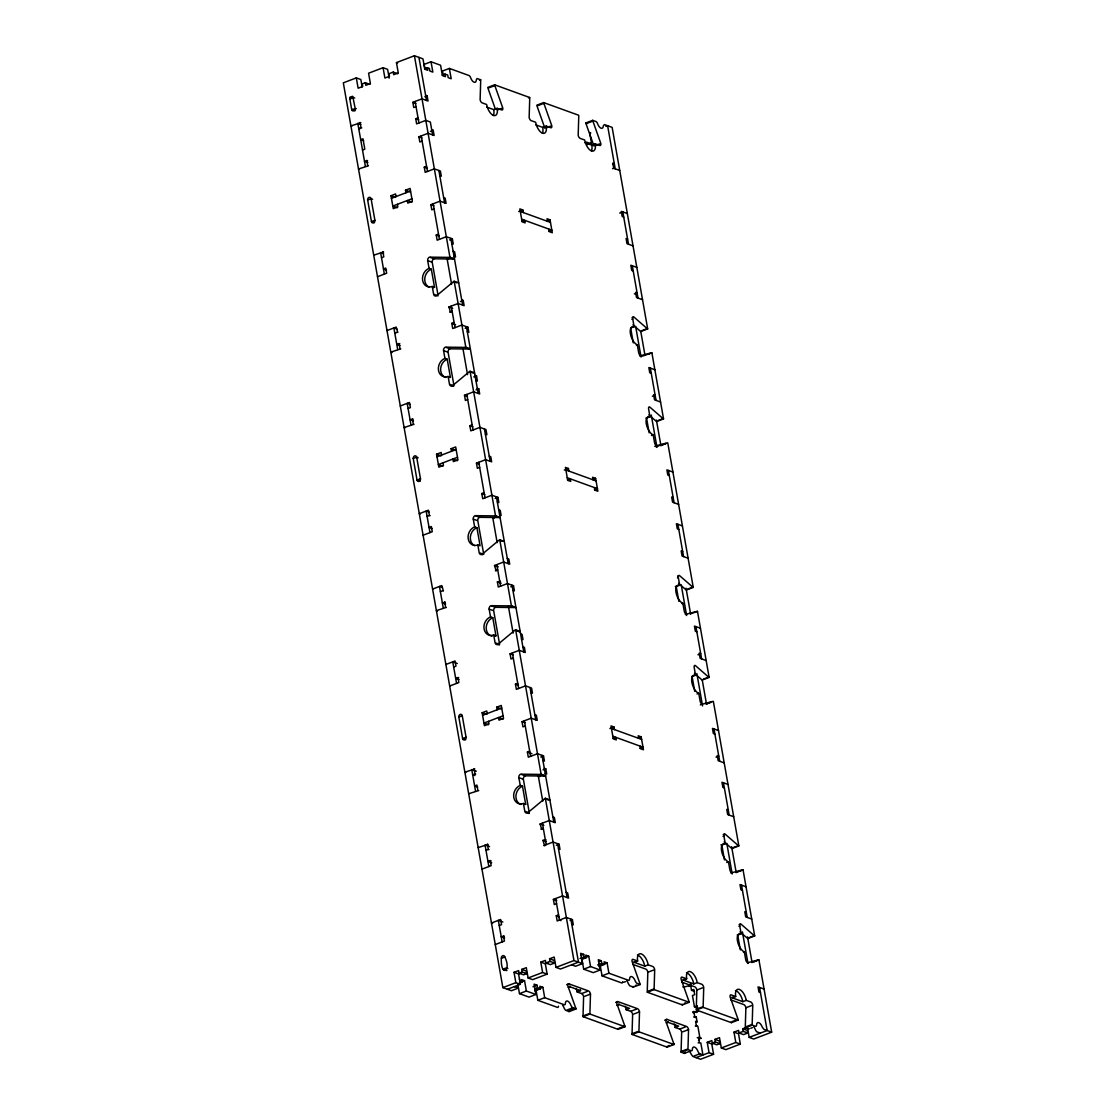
<?xml version="1.0" encoding="UTF-8"?>
<svg xmlns="http://www.w3.org/2000/svg" width="1115" height="1115" viewBox="0 0 1115 1115"><rect width="100%" height="100%" fill="white"/><g stroke="black" fill="none" stroke-linecap="round" stroke-linejoin="round"><path stroke-width="1.5" d="M698.157 1042.818L700.805 1042.929L702.938 1054.985L699.3 1053.563L698.032 1051.598A5.561 2.62 69.1 0 0 694.575 1047.124A5.561 2.62 69.1 0 0 692.331 1049.536A2.788 1.31 69.1 0 1 691.216 1050.748L688.039 1049.591A2.801 1.324 69.1 0 1 687.969 1048.867L688.554 1029.605A2.788 1.31 69.1 0 0 686.589 1026.483L666.965 1019.375A2.788 1.31 69.1 0 0 665.906 1021.41L673.822 1043.752A2.788 1.31 69.1 0 1 674.018 1044.518L639.007 1031.835A2.788 1.324 69.1 0 1 638.937 1031.11L639.522 1011.849A2.788 1.31 69.1 0 0 637.557 1008.713L617.933 1001.605A2.788 1.31 69.1 0 0 616.874 1003.653L624.804 1025.995A2.788 1.31 69.1 0 1 624.999 1026.748L618.114 1029.368L583.089 1016.685A2.788 1.324 69.1 0 1 583.034 1015.974L583.605 996.712A2.788 1.31 69.1 0 0 581.64 993.577L577.124 991.932A9.742 4.599 69.1 0 0 576.162 988.475M566.615 984.726L568.901 983.848L588.525 990.956A2.788 1.31 69.1 0 1 590.49 994.092L589.905 1013.354A2.788 1.324 69.1 0 0 589.974 1014.065L624.999 1026.748M674.018 1044.518L667.146 1047.138L632.121 1034.455A2.788 1.324 69.1 0 1 632.052 1033.73L632.637 1014.469A2.788 1.31 69.1 0 0 630.672 1011.333L626.142 1009.702A9.742 4.599 69.1 0 0 625.194 1006.232M632.776 964.377L645.864 969.116A2.788 1.31 69.1 0 1 647.829 972.252L647.244 991.514A2.788 1.324 69.1 0 0 647.313 992.225L682.324 1004.908L689.209 1002.287A2.788 1.31 69.1 0 0 689.014 1001.521L681.098 979.179A2.788 1.31 69.1 0 1 682.143 977.144L686.673 978.789A9.742 4.599 69.1 0 1 690.366 971.653A9.742 4.599 69.1 0 1 697.237 982.608L701.767 984.252A2.788 1.31 69.1 0 1 703.732 987.388L703.147 1006.65A2.788 1.324 69.1 0 0 703.217 1007.361L738.228 1020.044A2.788 1.31 69.1 0 0 738.046 1019.291L730.116 996.949A2.788 1.31 69.1 0 1 731.175 994.901L735.705 996.545A9.742 4.599 69.1 0 1 739.384 989.409A9.742 4.599 69.1 0 1 746.27 1000.378L750.799 1002.009A2.788 1.31 69.1 0 1 752.764 1005.145L752.179 1024.406A2.801 1.324 69.1 0 0 752.249 1025.131L755.426 1026.274A2.788 1.31 69.1 0 0 756.555 1025.075A5.561 2.62 69.1 0 1 758.785 1022.65A5.561 2.62 69.1 0 1 762.242 1027.138L763.97 1029.368L771.678 1032.169L758.939 959.917A2.788 1.31 69.1 0 0 758.521 959.862L747.663 962.747A2.788 1.31 69.1 0 1 745.698 959.611L744.332 951.862A9.742 4.599 69.1 0 1 737.447 940.893A9.742 4.599 69.1 0 1 741.14 933.757L739.775 926.008A2.788 1.31 69.1 0 1 740.82 923.973L754.256 935.652A2.788 1.324 69.1 0 0 754.702 935.917L747.83 938.537A2.788 1.324 69.1 0 1 747.371 938.273L740.053 931.903M689.209 1002.287L654.184 989.604A2.788 1.324 69.1 0 1 654.115 988.894L654.7 969.618A2.788 1.31 69.1 0 0 652.735 966.496L648.205 964.851A9.742 4.599 69.1 0 0 641.334 953.896A9.742 4.599 69.1 0 0 637.641 961.019L634.198 962.329A9.742 4.599 69.1 0 1 634.087 961.534M690.074 1051.18L684.331 1053.368L681.154 1052.212A2.801 1.324 69.1 0 1 681.084 1051.487L681.669 1032.225A2.788 1.31 69.1 0 0 679.704 1029.103L675.174 1027.459A9.742 4.599 69.1 0 0 674.213 1023.988M681.809 982.134L694.882 986.873A2.788 1.31 69.1 0 1 696.847 990.009L696.276 1009.27A2.788 1.324 69.1 0 0 696.331 1009.981L731.356 1022.664L738.228 1020.044M730.841 999.89L743.914 1004.629A2.788 1.31 69.1 0 1 745.879 1007.765L745.294 1027.026A2.801 1.324 69.1 0 0 745.364 1027.751L748.555 1028.894A2.788 1.31 69.1 0 0 749.336 1028.741M558.476 1006.162L558.392 1006.761A2.788 1.31 69.1 0 1 557.361 1007.361L537.82 1000.294L536.008 989.953L542.88 987.332L544.705 997.674L564.246 1004.74A2.788 1.31 69.1 0 0 565.263 1004.141L565.542 1002.329A5.561 2.62 69.1 0 1 568.065 1001.34A5.561 2.62 69.1 0 1 571.047 1005.605L572.316 1007.57L575.967 1008.991A2.788 1.31 69.1 0 0 575.772 1008.225L567.856 985.883A2.788 1.31 69.1 0 1 568.901 983.848M622.686 981.702L622.602 982.301A2.788 1.31 69.1 0 1 621.571 982.9L602.044 975.82L600.218 965.492L607.09 962.872L608.915 973.2L628.456 980.28A2.788 1.31 69.1 0 0 629.473 979.681L629.752 977.869A5.561 2.62 69.1 0 1 632.275 976.879A5.561 2.62 69.1 0 1 635.271 981.13L636.526 983.096L640.177 984.531A2.788 1.31 69.1 0 0 639.982 983.765L632.066 961.423A2.788 1.31 69.1 0 1 633.111 959.388L637.641 961.019M446.153 347.434L449.93 348.8L469.666 349.051A2.788 2.272 -70.1 0 0 470.349 348.911L465.819 347.267A2.788 2.272 -70.1 0 1 465.136 347.406L445.401 347.155A2.788 2.272 -70.1 0 0 443.561 350.612L444.927 358.375A9.742 7.958 -70.1 0 0 438.502 370.473A9.742 7.958 -70.1 0 0 448.118 376.466L449.484 384.229A2.788 2.272 -70.1 0 0 452.244 385.929L469.415 371.616A2.801 2.286 -70.1 0 1 470.042 371.267L474.572 372.898M475.868 515.938L479.645 517.304L499.381 517.555A2.788 2.272 -70.1 0 0 500.05 517.416L495.52 515.771A2.788 2.272 -70.1 0 1 494.851 515.911L475.115 515.66A2.788 2.272 -70.1 0 0 473.276 519.116L474.642 526.879A9.742 7.958 -70.1 0 0 468.216 538.977A9.742 7.958 -70.1 0 0 477.833 544.97L479.199 552.719A2.788 2.272 -70.1 0 0 481.945 554.434L499.116 540.12A2.788 2.286 -70.1 0 1 499.757 539.771L504.287 541.402M491.743 605.947L495.506 607.313L515.255 607.564A2.788 2.272 -70.1 0 0 515.924 607.424L511.395 605.779A2.788 2.272 -70.1 0 1 510.726 605.919L490.976 605.668A2.788 2.272 -70.1 0 0 489.15 609.125L490.516 616.888A9.742 7.958 -70.1 0 0 484.077 628.985A9.742 7.958 -70.1 0 0 493.708 634.979L495.074 642.728A2.788 2.272 -70.1 0 0 497.82 644.442L514.991 630.128A2.788 2.286 -70.1 0 1 515.632 629.78L520.161 631.411A2.788 2.286 -70.1 0 0 519.674 631.661M521.444 774.451L525.221 775.817L544.956 776.068A2.788 2.286 -70.1 0 0 545.639 775.915L541.11 774.284A2.788 2.286 -70.1 0 1 540.427 774.423L520.691 774.172A2.788 2.272 -70.1 0 0 518.851 777.629L520.231 785.392A9.742 7.958 -70.1 0 0 513.792 797.49A9.742 7.958 -70.1 0 0 523.409 803.483L524.789 811.232A2.788 2.272 -70.1 0 0 527.534 812.947L544.705 798.633A2.788 2.272 -70.1 0 1 545.346 798.284L549.862 799.915M698.52 1040.351L699.983 1038.399L698.004 1026.985A2.091 1.7 -70.1 0 0 695.328 1026.079M362.152 86.914L360.842 79.527L356.312 77.883L343.322 82.831L502.865 987.625L511.409 990.719L518.294 988.099L517.778 985.144M389.163 78.189L387.602 69.325L383.072 67.694L368.577 73.214L370.403 83.555L365.818 85.298L365.358 82.719L362.264 83.89L362.723 86.482L358.138 88.224L356.312 77.883M383.072 67.694L384.898 78.036L389.483 76.28L389.024 73.702L393.233 72.099L393.679 74.677L398.278 72.935L396.452 62.593L414.418 55.75L422.961 58.844L424.787 69.186L427.812 70.287L427.352 67.694L424.606 68.74M442.209 75.123L444.955 74.078L445.415 76.656L442.404 75.569L440.578 65.227L431.031 61.771L424.16 64.391L424.94 68.823M349.803 98.761L353.246 97.451L354.751 97.995M495.381 109.145L487.966 88.197A2.801 1.324 69.1 0 1 487.771 87.43L494.642 84.81A2.801 1.324 69.1 0 0 494.837 85.576L502.767 107.918A2.788 1.31 69.1 0 1 501.708 109.953L497.179 108.322A9.742 4.599 69.1 0 1 493.485 115.458A9.742 4.599 69.1 0 1 486.614 104.489L482.084 102.845A2.788 1.31 69.1 0 1 480.119 99.723L480.704 80.461A2.788 1.31 69.1 0 0 480.635 79.736L477.039 78.538L476.328 79.792A5.561 2.62 69.1 0 1 474.53 82.315A5.561 2.62 69.1 0 1 471.311 79.249L470.307 76.977A2.788 1.31 69.1 0 0 468.913 75.499L449.373 68.419L442.502 71.039L443.282 75.472M424.843 96.726L427.129 95.848L428.049 101.019L422.014 98.831L412.843 102.329L413.749 107.5L416.034 106.622M360.842 122.692L350.918 125.925L351.824 126.246M479.492 80.182L480.635 79.736M361.762 127.863L358.709 128.476L359.838 128.88M489.109 87.764L494.837 85.576M432.62 134.943L430.334 122.023L425.805 120.378L416.634 123.876L415.728 118.706L418.014 117.828M362.514 150.009L364.8 149.131L362.974 138.804L360.689 139.668L363.699 140.769M430.46 131.375L433.219 130.316L434.125 135.486L428.09 133.298L418.919 136.797L419.825 141.967L422.125 141.089M486.697 107.082L493.736 109.632L497.179 108.322M528.524 97.939L529.667 97.507A2.788 1.31 69.1 0 1 529.736 98.218L529.151 117.479A2.788 1.31 69.1 0 0 531.116 120.615L535.646 122.246A9.742 4.599 69.1 0 0 542.517 133.215A9.742 4.599 69.1 0 0 546.211 126.079L550.74 127.723A2.788 1.31 69.1 0 0 551.786 125.674L543.869 103.333A2.801 1.324 69.1 0 1 543.674 102.58L536.803 105.2A2.801 1.324 69.1 0 0 536.998 105.953L544.914 128.309M497.318 109.995L501.611 108.364M367.532 160.616L364.48 161.215L367.88 162.442M368.438 165.787L358.514 169.006L359.42 169.327M538.141 105.521L543.869 103.333M439.798 175.654L441.303 176.212L440.397 171.041L434.348 168.853L425.177 172.337L424.271 167.166L426.557 166.302M535.73 124.838L542.768 127.389L546.211 126.079M546.35 127.751L550.643 126.12M367.657 200.003A2.091 1.7 -70.1 0 1 369.037 197.411A2.091 1.7 -70.1 0 1 371.086 198.693L374.891 220.24A2.091 1.7 -70.1 0 1 373.511 222.833A2.091 1.7 -70.1 0 1 371.448 221.551L367.657 200.003L371.086 198.693L372.605 199.251M397.386 204.31L397.846 206.902L393.261 208.644L390.975 195.724L395.56 193.968L396.02 196.561M405.958 192.77L405.498 190.191L410.097 188.435L412.369 201.369L407.783 203.111L407.323 200.533L411.853 202.163M593.947 146.065L586.016 123.723A2.801 1.324 69.1 0 1 585.821 122.957L592.706 120.336L595.884 121.493A2.788 1.31 69.1 0 1 597.612 123.723A5.561 2.62 69.1 0 0 601.069 128.211A5.561 2.62 69.1 0 0 603.313 125.786L604.428 124.587L612.135 127.375L647.676 328.883L640.79 331.503A2.801 1.324 69.1 0 1 640.345 331.239L633.013 324.869M587.173 123.277L592.901 121.103A2.801 1.324 69.1 0 1 592.706 120.336M391.421 198.317L410.529 191.027M411.895 198.791L392.787 206.066L397.316 207.711M605.891 126.385L607.619 125.73L615.215 168.825M374.891 220.24L371.448 221.551L374.473 222.638M434.083 208.951L431.798 209.829L430.878 204.658L440.049 201.16L446.084 203.348L445.178 198.177L443.672 197.634M584.762 142.595L591.8 145.145L595.243 143.835L599.772 145.48A2.788 1.31 69.1 0 0 600.818 143.445L592.901 121.103M595.368 145.521L599.675 143.877M373.706 255.182L383.644 251.948M612.581 164.309L614.295 163.654L612.79 163.111L613.696 168.267L619.731 170.456M451.756 243.516L453.275 244.06L452.356 238.889L446.321 236.715L437.15 240.199L436.23 235.028L438.529 234.164M612.553 168.713L613.696 168.267M381.497 257.718L383.797 256.854L382.877 251.683M518.726 211.557L522.851 209.982L523.311 212.561M449.61 239.948L452.356 238.889M521.918 221.369L524.677 220.324L525.137 222.902L522.113 221.815L519.841 208.881L522.851 209.982M377.511 276.715L386.682 273.217L385.762 268.06L383.476 268.924L386.501 270.025M449.916 258.011L447.157 259.07L451.589 284.172M547.27 220.868L550.016 219.822L552.301 232.742L549.277 231.655L548.831 229.077M548.789 231.335L551.841 230.164L521.653 219.223M619.745 213.077L622.811 211.906L628.498 244.227M460.467 301.552L463.227 300.506L464.133 305.677L458.098 303.489L448.927 306.987L450.585 312.423M387.003 330.57L396.173 327.085L397.846 332.521M397.093 332.256L394.794 333.12L395.546 333.399M449.833 312.158L452.132 311.28M399.825 343.727L396.773 344.326L400.034 345.511M467.338 331.838L468.844 332.395L467.938 327.225L461.889 325.036L452.718 328.521L451.812 323.364L454.098 322.486M400.731 348.897L390.808 352.117L391.936 352.521M465.178 328.27L467.938 327.225M634.337 293.956L637.083 292.911L635.578 292.353L636.498 297.524L642.533 299.712M473.764 376.954L476.523 375.908L477.429 381.079L475.924 380.536M632.066 317.594L632.93 317.273M400.299 405.971L409.47 402.473L410.39 407.644L408.09 408.522M631.87 319.308L632.735 318.974A2.788 1.31 69.1 0 1 633.794 316.939L647.216 328.618A2.801 1.324 69.1 0 0 647.676 328.883M632.735 318.974L634.101 326.737L630.658 328.047L633.278 342.849M476.049 389.874L478.795 388.828L479.701 393.999L473.666 391.811L464.495 395.309L465.415 400.48L467.701 399.602M642.059 330.584L647.216 328.618M413.107 419.129L410.069 419.728L413.456 420.954M414.027 424.299L404.104 427.519L405.01 427.839M636.442 345.162L637.292 344.828L638.658 352.577A2.788 1.31 69.1 0 0 640.623 355.713L651.495 352.828A2.788 1.31 69.1 0 1 651.899 352.884L663.537 418.892L656.665 421.512A2.801 1.324 69.1 0 1 656.205 421.247L648.888 414.878M639.773 356.047L640.623 355.713M645.906 354.96L649.766 353.483M649.32 353.859L651.899 352.884M485.373 434.167L486.893 434.711L485.973 429.554L479.938 427.366L470.767 430.85L469.847 425.679L472.147 424.815M413.233 458.516A2.091 1.7 -70.1 0 1 414.613 455.924A2.091 1.7 -70.1 0 1 416.675 457.206L420.48 478.753A2.091 1.7 -70.1 0 1 419.101 481.346A2.091 1.7 -70.1 0 1 417.038 480.063L413.233 458.516L416.675 457.206L418.181 457.749M442.976 462.823L443.422 465.415L438.836 467.157L436.564 454.237L441.15 452.481L441.61 455.073M451.547 451.282L451.087 448.69L455.673 446.948L457.958 459.882L453.359 461.624L452.913 459.032L457.443 460.676M436.996 456.815L456.119 449.54M457.485 457.289L438.362 464.579L442.892 466.223M420.48 478.753L417.038 480.063L420.048 481.15M479.673 467.464L477.373 468.342L476.467 463.171L485.638 459.673L491.673 461.861L490.767 456.69L489.248 456.147M652.386 396.285L655.132 395.24L653.627 394.682L654.533 399.853L660.568 402.041M646.073 417.916A9.742 4.599 69.1 0 1 646.533 418.055L649.975 416.745L648.609 408.982A2.788 1.31 69.1 0 1 649.655 406.947L663.091 418.627A2.801 1.324 69.1 0 0 663.537 418.892M657.934 420.592L663.091 418.627M497.346 502.029L498.851 502.572L497.945 497.401L491.896 495.213L482.725 498.712L481.819 493.541L484.105 492.677M427.087 516.231L430.125 515.632M651.453 435.491L653.167 434.836L654.533 442.585A2.788 1.31 69.1 0 0 656.498 445.721L667.355 442.836A2.788 1.31 69.1 0 1 667.774 442.892L693.251 587.396L686.38 590.016A2.801 1.324 69.1 0 1 685.92 589.751L678.603 583.382M564.302 470.07L568.441 468.495L568.887 471.074M495.185 498.461L497.945 497.401M654.784 446.376L656.498 445.721M567.507 479.882L570.253 478.837L570.713 481.415L567.702 480.328L565.417 467.394L568.441 468.495M423.087 535.228L432.258 531.73L431.352 526.559L429.052 527.437L432.076 528.538M660.484 445.456L665.641 443.491M660.888 445.512L666.059 443.547M592.846 479.38L595.605 478.335L597.877 491.255L594.866 490.168L594.407 487.576M594.365 489.833L597.431 488.677L567.242 477.736M432.592 589.082L441.763 585.584L443.422 591.034M496.175 570.936L494.503 565.5L503.673 562.002L509.722 564.19L508.802 559.019L507.297 558.476M440.383 591.633L442.669 590.755M495.422 570.671L497.708 569.793M445.401 602.239L442.348 602.839L445.624 604.023M512.914 590.351L514.419 590.894L513.513 585.737L507.478 583.549L498.307 587.034L497.388 581.863L500.44 581.263M446.307 607.41L436.383 610.63L437.512 611.034M510.768 586.783L513.513 585.737M445.875 664.484L455.059 660.986L455.965 666.157L453.68 667.035M677.655 576.107L678.519 575.772M677.46 577.821L678.324 577.486A2.788 1.31 69.1 0 1 679.37 575.452L692.805 587.131A2.801 1.324 69.1 0 0 693.251 587.396M675.314 586.351A9.742 4.599 69.1 0 1 676.248 586.56L679.69 585.25L678.324 577.486M513.29 658.115L510.991 658.993L510.085 653.822L519.255 650.324L525.29 652.512L524.385 647.341L522.865 646.798M687.648 589.096L692.805 587.131M458.697 677.641L455.645 678.241L459.046 679.467M449.68 686.032L458.85 682.533L457.944 677.363M682.018 603.661L682.882 603.34L684.248 611.09A2.788 1.31 69.1 0 0 686.213 614.226L697.07 611.341A2.788 1.31 69.1 0 1 697.488 611.396L709.126 677.404L702.241 680.025A2.788 1.324 69.1 0 1 701.795 679.76L694.464 673.39M685.349 614.56L686.213 614.226M690.199 613.961L697.488 611.396M530.963 692.68L532.468 693.223L531.562 688.053L525.513 685.864L516.343 689.363L515.437 684.192L517.722 683.328M458.822 717.029L462.251 715.718L466.056 737.266A2.091 1.7 -70.1 0 1 464.676 739.858A2.091 1.7 -70.1 0 1 462.614 738.576L458.822 717.029A2.091 1.7 -70.1 0 1 460.202 714.436A2.091 1.7 -70.1 0 1 462.251 715.718M488.551 721.335L489.011 723.914L484.426 725.67L482.14 712.736L486.725 710.994L487.185 713.586M497.123 709.795L496.663 707.203L501.262 705.461L503.534 718.381L498.949 720.137L498.489 717.544L503.018 719.189M482.586 715.328L501.694 708.053M503.06 715.802L483.952 723.091L488.482 724.722M466.056 737.266L462.614 738.576L465.638 739.663M525.249 725.976L522.949 726.855L522.043 721.684L531.214 718.185L537.249 720.374L536.343 715.203L534.838 714.659M697.962 654.798L700.708 653.738L699.203 653.195L700.122 658.366L706.157 660.554M691.648 676.429A9.742 4.599 69.1 0 1 692.122 676.568L695.565 675.258L694.185 667.495A2.788 1.31 69.1 0 1 695.244 665.46L708.68 677.139A2.788 1.324 69.1 0 0 709.126 677.404M703.509 679.105L708.68 677.139M474.795 768.974L464.871 772.193L465.777 772.528M542.921 760.541L544.441 761.085L543.521 755.914L537.486 753.726L528.315 757.224L527.395 752.054L529.695 751.176M475.715 774.145L472.662 774.744L474.934 775.566M697.028 694.004L698.743 693.349L700.122 701.098A2.788 1.31 69.1 0 0 702.088 704.234L712.945 701.349A2.788 1.31 69.1 0 1 713.363 701.405L738.841 845.909L731.956 848.529A2.788 1.324 69.1 0 1 731.51 848.264L724.179 841.895M609.891 728.583L614.017 727.008L614.476 729.586M540.775 756.96L543.521 755.914M700.359 704.889L702.088 704.234M613.083 738.395L615.842 737.349L616.302 739.928L613.278 738.841L611.006 725.907L614.017 727.008M468.676 793.741L478.753 790.577M711.231 702.004L706.06 703.969A2.788 1.31 69.1 0 1 706.478 704.025L711.635 702.06M543.047 769.894L545.806 768.848L546.712 774.019L545.207 773.462M638.435 737.893L641.181 736.848L643.466 749.768L640.442 748.681L639.996 746.088M639.954 748.346L643.007 747.189L612.818 736.248M478.168 847.595L488.091 844.376M541.751 829.449L540.092 824.013L549.263 820.515L555.298 822.703L554.392 817.532L552.873 816.988M716.011 757.127L718.757 756.068L717.252 755.524L718.158 760.695L724.193 762.883M485.959 850.146L489.011 849.546M540.998 829.184L543.298 828.306M490.99 860.752L487.938 861.351L491.715 862.717M544.636 845.825L542.977 840.376L546.015 839.776M481.973 869.143L491.144 865.644L490.224 860.473M543.883 845.546L553.054 842.048L559.103 844.236L560.009 849.407L558.504 848.863M556.343 845.295L559.103 844.236M556.594 903.707L554.294 904.572L553.388 899.401L562.559 895.916L568.594 898.105L567.674 892.934L566.169 892.376M723.231 834.619L724.095 834.285M723.036 836.334L723.9 835.999A2.788 1.31 69.1 0 1 724.959 833.964L738.381 845.644A2.788 1.324 69.1 0 0 738.841 845.909M499.255 925.548L501.555 924.67L500.635 919.499L491.464 922.997L492.593 923.401M720.889 844.863A9.742 4.599 69.1 0 1 721.823 845.072L725.266 843.748L723.9 835.999M733.224 847.609L738.381 845.644M504.273 936.14L501.234 936.753L504.621 937.98M571.8 924.265L573.305 924.809L572.385 919.638L566.35 917.45L557.179 920.948L556.274 915.777L558.559 914.899M495.269 944.544L504.44 941.046L503.52 935.875M570.1 920.516L572.385 919.638M726.743 862.508L728.457 861.853L729.823 869.602A2.788 1.31 69.1 0 0 731.788 872.738L742.66 869.853A2.788 1.31 69.1 0 1 743.064 869.909L754.702 935.917M501.36 958.315L504.802 956.991C511.994 971.318 500.384 977.548 501.36 958.315A2.091 1.7 -70.1 0 1 502.74 955.708A2.091 1.7 -70.1 0 1 504.802 956.991M730.938 873.059L731.788 872.738M740.931 870.508L735.775 872.474A2.788 1.31 69.1 0 1 736.081 872.488M736.193 872.529L737.907 871.874M739.203 871.386L743.064 869.909M506.698 967.764L503.255 969.074L506.656 970.315M514.029 972.336L518.559 973.966L520.384 984.308L515.855 982.677L514.029 972.336L518.614 970.58L519.074 973.172L523.604 974.817L526.698 973.632L526.238 971.054L521.708 969.409L522.168 971.987L526.698 973.632M521.708 969.409L526.294 967.667L528.12 977.994L532.649 979.639L547.144 974.12L545.319 963.778L540.789 962.134L542.615 972.475L547.144 974.12M540.789 962.134L545.374 960.391L545.834 962.984L550.35 964.614L554.559 963.012L554.099 960.433L549.583 958.788L550.029 961.381L554.559 963.012M549.583 958.788L554.169 957.046L555.981 967.388L560.511 969.019L578.476 962.175L570.88 919.095M519.074 973.172L522.168 971.987M545.834 962.984L550.029 961.381M518.559 973.966L521.611 972.81M545.319 963.778L548.371 962.621M580.943 955.443L583.702 954.384L584.149 956.977L586.183 957.715L585.737 955.123L588.748 956.224L590.574 966.566L600.107 970.022L598.295 959.68L601.306 960.768L601.765 963.36L604.525 964.363L604.079 961.771L607.09 962.872M502.865 987.625L515.855 982.677M528.12 977.994L542.615 972.475M555.981 967.388L573.946 960.545L582.504 963.639L580.678 953.297L583.702 954.384M580.023 958.552L584.149 956.977M520.412 982.259L524.538 980.684L526.364 991.026L535.897 994.482L534.085 984.141L537.096 985.228L537.555 987.82L540.315 988.824L539.869 986.231L542.88 987.332M588.748 956.224L581.877 958.844L583.702 969.186L593.236 972.642L600.107 970.022M519.228 983.221L521.973 982.176L521.527 979.597L524.538 980.684M582.058 959.29L586.183 957.715M507.381 989.27L520.384 984.308M582.504 963.639L575.619 966.259L571.605 964.796M532.97 986.803L537.096 985.228M598.56 961.813L601.306 960.768M517.918 984.782L519.479 993.646L526.364 991.026M583.702 969.186L590.574 966.566M534.796 988.866L537.555 987.82M597.64 964.921L601.765 963.36M534.81 990.914L540.315 988.824M599.034 966.454L604.525 964.363M535.897 994.482L529.026 997.103L519.479 993.646M568.274 987.458L569.988 986.803L580.553 990.622A9.742 4.599 69.1 0 0 580.399 989.799M537.82 1000.294L544.705 997.674M602.044 975.82L608.915 973.2M739.106 924.628L739.97 924.293M738.91 926.328L739.775 926.008M577.124 991.932L580.553 990.622M634.198 962.329L644.763 966.161L648.205 964.851M581.64 993.577L587.382 991.388M737.238 934.941A9.742 4.599 69.1 0 1 737.698 935.067L741.14 933.757M584.762 996.266L590.49 994.092M647.829 972.252L653.557 970.064M623.717 982.301L625.445 981.632M749.099 937.617L754.256 935.652M567.047 1010.023L572.775 1007.835M570.03 1010.413L572.33 1009.535M573.472 1009.103L575.772 1008.225M635.397 985.507L636.54 985.075M562.629 1005.326A5.561 2.62 69.1 0 1 564.176 1008.225L565.444 1010.19L569.082 1011.612L575.967 1008.991M626.839 980.865A5.561 2.62 69.1 0 1 628.386 983.751L629.654 985.716L633.292 987.151L640.177 984.531M743.468 952.182L744.332 951.862M615.633 1002.483L617.933 1001.605M583.034 1015.974L588.762 1013.786M648.386 991.068L654.115 988.894M583.089 1016.685L589.974 1014.065M647.313 992.225L654.184 989.604M616.734 1005.437L619.02 1004.559L629.585 1008.392L626.142 1009.702M683.105 979.291A9.742 4.599 69.1 0 0 683.23 980.099L686.673 978.789M683.23 980.099L693.795 983.918L697.237 982.608M688.722 986.454L691.3 985.479M753.364 961.827L756.806 960.517M753.782 961.883L758.939 959.917M630.672 1011.333L636.414 1009.159M690.366 983.695L691.537 990.357L693.837 989.493L694.743 994.664L692.457 995.528L694.436 1006.734L697.823 1007.96M633.794 1014.037L639.522 1011.849M696.847 990.009L702.589 987.82M619.062 1028.169L621.362 1027.305M622.505 1026.859L624.804 1025.995M684.429 1003.277L685.572 1002.831M694.436 1006.734L697.474 1006.134M664.665 1020.239L666.965 1019.375M632.052 1033.73L637.794 1031.542M697.419 1008.838L703.147 1006.65M632.121 1034.455L639.007 1031.835M696.331 1009.981L703.217 1007.361M692.68 1011.793L696.847 1012.448M666.338 1022.971L668.052 1022.316L678.617 1026.148L675.174 1027.459M693.042 1012.782L698.394 1011.305M732.137 997.047A9.742 4.599 69.1 0 0 732.262 997.855L735.705 996.545M693.6 1016.964L696.248 1017.075L697.084 1021.814L695.941 1022.246M695.105 1017.507L696.248 1017.075M732.262 997.855L742.827 1001.688L746.27 1000.378M679.704 1029.103L685.432 1026.915M682.812 1031.793L688.554 1029.605M745.879 1007.765L751.621 1005.577M668.094 1045.94L669.237 1045.494M671.537 1044.63L673.822 1043.752M732.597 1021.368L736.89 1019.723M697.251 1037.647L701.405 1038.302M681.084 1051.487L686.826 1049.313M746.451 1026.594L752.179 1024.406M681.154 1052.212L688.039 1049.591M707.231 1042.316L711.76 1043.961L713.586 1054.302L709.056 1052.658L707.231 1042.316L711.816 1040.574L712.276 1043.152L716.806 1044.797L719.9 1043.612L719.44 1041.034L714.91 1039.389L715.37 1041.981L719.9 1043.612M714.91 1039.389L719.496 1037.647L721.321 1047.988L725.851 1049.633L740.332 1044.1L738.52 1033.772L733.991 1032.128L735.816 1042.469L740.332 1044.1M733.991 1032.128L738.576 1030.371L739.022 1032.964L743.552 1034.609L747.761 1033.006L747.301 1030.413L742.771 1028.783L743.231 1031.361L747.761 1033.006M742.771 1028.783L752.249 1025.131M750.702 1028.295L752.416 1027.64M712.276 1043.152L715.37 1041.981M739.022 1032.964L743.231 1031.361M711.76 1043.961L714.813 1042.79M694.018 1056.016L699.76 1053.842M696.067 1057.605L709.056 1052.658M721.321 1047.988L735.816 1042.469M747.371 1027.026L749.182 1037.368L767.148 1030.525L759.552 987.444M713.586 1054.302L700.582 1059.25L692.875 1056.463L691.147 1054.219A5.561 2.62 69.1 0 0 689.6 1051.32M771.678 1032.169L753.712 1039.013L749.182 1037.368M641.501 356.284L644.609 355.462M655.829 446.697L658.923 445.875M691.216 985.144L683.453 987.207A2.788 1.31 69.1 0 1 682.868 986.831M430.279 257.426L434.056 258.792L453.791 259.042A2.788 2.272 -70.1 0 0 454.474 258.903L449.944 257.258A2.788 2.272 -70.1 0 1 449.275 257.398L429.526 257.147A2.788 2.272 -70.1 0 0 427.686 260.603L429.066 268.367A9.742 7.958 -70.1 0 0 422.627 280.464A9.742 7.958 -70.1 0 0 432.258 286.457L434.515 287.28L431.324 269.189L429.066 268.367M494.642 84.81L529.667 97.507M543.674 102.58L578.699 115.263A2.788 1.31 69.1 0 1 578.769 115.974L578.183 135.236A2.788 1.31 69.1 0 0 580.148 138.371L584.678 140.016A9.742 4.599 69.1 0 0 591.549 150.971A9.742 4.599 69.1 0 0 595.243 143.835M585.821 122.957L587.41 123.528M427.352 67.694L429.387 68.433L429.846 71.026L432.857 72.113L431.031 61.771M444.955 74.078L447.728 75.081L448.188 77.66L451.199 78.761L449.373 68.419M396.452 62.593L397.581 62.998M590.783 132.992L589.654 132.574L591.466 142.915L586.88 144.671L586.434 142.079L590.964 143.724M393.233 72.099L397.762 73.743M425.623 95.305L427.129 95.848M365.358 82.719L369.887 84.35M412.843 102.329L415.853 103.43M415.728 118.706L418.738 119.793M349.748 98.441L351.699 109.535A2.091 1.7 -70.1 0 0 353.762 110.817A2.091 1.7 -70.1 0 0 355.141 108.225L352.73 96.322L350.054 97.075L349.748 98.441L350.877 98.845M431.7 129.772L433.219 130.316M356.27 108.629L351.699 109.535L355.1 110.761M418.919 136.797L421.93 137.898M627.341 213.55L621.292 211.362L622.212 216.533L623.717 217.077M360.814 124.392L357.804 123.305L365.399 166.386M627.592 239.056L626.086 238.499L626.992 243.669L633.027 245.858M424.271 167.166L427.282 168.267M550.016 219.822L547.005 218.735L547.465 221.314M520.287 211.474L550.476 222.415M636.832 267.405L630.797 265.217L631.703 270.387L633.208 270.931M405.498 190.191L410.027 191.822M430.878 204.658L433.902 205.745M390.975 195.724L395.504 197.355M436.23 235.028L439.254 236.129M453.122 251.279L454.641 251.823L455.547 256.994L454.042 256.45M449.275 257.398L453.038 258.764M427.686 260.603L431.463 261.969M383.602 253.649L380.591 252.547L384.382 274.095M432.258 286.457L433.624 294.221A2.788 2.272 -70.1 0 0 436.369 295.921L453.54 281.621A2.801 2.286 -70.1 0 1 454.181 281.259L458.697 282.903M454.293 281.886L456.802 282.806M654.867 369.734L648.832 367.546L649.752 372.717L651.258 373.26M461.708 299.963L463.227 300.506M434.376 294.485L438.153 295.851M448.927 306.987L452.69 308.353M451.812 323.364L455.589 324.73M465.136 347.406L468.913 348.772M396.898 329.05L393.888 327.949L397.679 349.497M443.561 350.612L447.338 351.978M444.927 358.375L447.199 359.197L450.39 377.288A9.742 7.958 -70.1 0 1 449.652 377.525M470.92 372.173L473.178 372.995M475.004 375.365L476.523 375.908M448.118 376.466L450.39 377.288M477.29 388.285L478.795 388.828M450.237 384.494L453.261 385.595M452.244 385.929L452.997 386.208M464.495 395.309L467.519 396.396M672.916 472.063L666.882 469.875L667.787 475.046L669.307 475.589M673.181 497.555L671.662 497.011L672.582 502.182L678.617 504.37M469.847 425.679L472.871 426.78M410.195 404.452L407.184 403.351L410.975 424.899M595.605 478.335L592.581 477.248L593.041 479.826M565.876 469.986L596.065 480.913M682.408 525.918L676.373 523.729L677.293 528.9L678.798 529.444M451.087 448.69L455.617 450.335M476.467 463.171L479.478 464.258M436.564 454.237L441.094 455.868M682.673 551.423L681.167 550.866L682.073 556.037L688.108 558.225M481.819 493.541L484.83 494.642M498.712 509.778L500.217 510.336L501.137 515.506L499.618 514.949M494.851 515.911L498.628 517.276M494.252 518.127L492.746 517.583L497.165 542.684M473.276 519.116L477.053 520.482M474.642 526.879L476.913 527.702L480.091 545.793L477.833 544.97M429.191 512.161L426.167 511.06L429.972 532.608M499.868 540.399L502.391 541.305M420.202 514.015L419.296 513.681L428.467 510.196L429.373 515.367M700.457 628.247L694.422 626.059L695.328 631.229L696.847 631.773M479.952 552.998L483.729 554.364L477.805 520.761A2.788 2.272 -70.1 0 1 479.645 517.304M481.945 554.434L482.711 554.712M494.503 565.5L498.28 566.866M497.388 581.863L501.165 583.229M510.726 605.919L514.489 607.285M442.488 587.563L439.463 586.462L443.268 608.01M489.15 609.125L492.914 610.49M490.516 616.888L492.774 617.696L495.966 635.801A9.742 7.958 -70.1 0 1 495.241 636.038M516.496 630.686L519.52 631.773M520.593 633.864L522.099 634.421L523.005 639.592L521.499 639.034M493.708 634.979L495.966 635.801M495.827 643.007L498.851 644.108M497.82 644.442L499.325 644.986M510.085 653.822L513.095 654.909M718.506 730.576L712.457 728.388L713.377 733.559L714.882 734.102M515.437 684.192L518.447 685.293M457.289 663.509L452.76 661.864L456.565 683.411M641.181 736.848L638.17 735.747L638.63 738.339M611.452 728.499L641.641 739.426M727.997 784.43L721.962 782.242L722.868 787.413L724.374 787.957M496.663 707.203L501.193 708.847M522.043 721.684L525.067 722.771M482.14 712.736L486.67 714.38M728.248 809.922L726.743 809.379L727.663 814.549L733.698 816.738M527.395 752.054L531.925 753.698M544.287 768.291L545.806 768.848M540.427 774.423L544.204 775.789M539.827 776.639L538.322 776.082L542.754 801.197M518.851 777.629L522.628 778.995M520.231 785.392L522.489 786.2L525.681 804.305A9.742 7.958 -70.1 0 1 524.956 804.542M476.286 771.218L471.757 769.573L475.548 791.12M546.963 799.455L548.482 799.999M477.666 787.037L474.642 785.95L476.927 785.072L477.847 790.242M523.409 803.483L525.681 804.305M746.033 886.76L739.998 884.571L740.918 889.742L742.423 890.286M525.541 811.511L529.304 812.877L523.381 779.274A2.788 2.272 -70.1 0 1 525.221 775.817M527.534 812.947L529.04 813.49M540.092 824.013L543.855 825.379M746.297 912.251L744.792 911.708L745.698 916.878L751.733 919.067M542.977 840.376L546.239 841.56M489.583 846.62L485.053 844.975L488.844 866.522M553.388 899.401L556.775 900.641M764.082 989.075L758.047 986.887L758.953 992.057L760.472 992.615M556.274 915.777L559.284 916.878M560.984 920.628L559.479 920.07L555.674 898.537M502.865 922.021L498.349 920.377L502.14 941.924M691.537 990.357L694.561 991.458M760.277 1033.145L756.625 1031.723L755.357 1029.758A5.561 2.62 69.1 0 0 753.824 1026.859M697.084 1021.814L695.579 1021.27L696.499 1026.441M506.754 968.085L507.882 968.503M699.955 1038.079L701.084 1038.483M503.311 969.395L506.712 970.635M521.973 982.176L519.938 981.437L519.492 978.859M514.266 986.65L518.294 988.099M632.303 265.76L638.003 298.081M650.352 368.089L656.038 400.41M668.387 470.418L674.087 502.726M677.892 524.273L683.579 556.594M695.927 626.602L701.628 658.909M713.976 728.931L719.663 761.238M723.468 782.786L729.168 815.093M741.517 885.115L747.203 917.422M640.763 331.378L644.972 355.253M656.414 420.062L660.916 445.638M686.046 588.19L690.561 613.752M702.297 680.275L706.506 704.15M731.635 846.689L736.137 872.265M747.524 936.851L751.942 961.827M635.634 326.333L641.055 357.023M651.271 415.017L656.986 447.408M681.223 584.845L686.631 615.522M696.861 673.53L702.575 705.92M726.799 843.344L732.221 874.035M742.409 931.875L747.998 963.527M646.533 418.055L649.153 432.857M676.248 586.56L678.854 601.361M692.122 676.568L694.729 691.37M721.823 845.059L724.443 859.874M737.698 935.067L740.318 949.882M696.722 1005.855L697.642 1011.026M693.837 1011.361L694.743 1016.532M698.394 1037.201L699.3 1042.372M418.933 57.395L426.543 100.475M438.878 170.483L444.578 202.805M450.85 238.345L462.627 305.134M466.418 326.667L478.196 393.456M484.468 428.996L490.168 461.317M496.426 496.858L508.203 563.646M512.008 585.18L523.785 651.968M530.043 687.509L535.744 719.83M542.015 755.371L553.793 822.159M557.584 843.693L567.089 897.547M414.418 55.75L449.944 257.258M454.181 281.259L465.819 347.267M470.042 371.267L495.52 515.771M499.757 539.771L511.395 605.779M515.632 629.78L541.11 774.284M545.346 798.284L573.946 960.545M462.809 347.852L467.533 374.626M508.398 606.365L513.123 633.139M415.128 101.451L418.933 122.998M421.205 135.918L427.477 171.473M433.178 203.78L439.435 239.335M451.213 306.109L455.018 327.657M466.795 394.431L473.053 429.986M478.753 462.293L485.025 497.834M496.802 564.622L500.593 586.169M512.37 652.944L518.642 688.499M524.343 720.806L530.601 756.346M542.378 823.135L546.183 844.682M437.847 294.179L432.216 262.248A2.788 2.272 -70.1 0 1 434.056 258.792M454.014 385.86L448.091 352.256A2.788 2.272 -70.1 0 1 449.93 348.8M499.604 644.372L493.68 610.769A2.788 2.272 -70.1 0 1 495.506 607.313M360.089 122.427L361.009 127.598M366.779 160.337L367.685 165.508M399.058 343.448L399.978 348.619M412.355 418.85L413.275 424.021M444.648 601.961L445.554 607.131M474.042 768.709L474.962 773.88M487.339 844.097L488.259 849.268M521.026 804.5A9.742 7.958 -70.1 0 1 515.938 795.608A9.742 7.958 -70.1 0 1 522.489 786.2M492.105 636.191A9.742 7.958 -70.1 0 1 486.196 627.578A9.742 7.958 -70.1 0 1 492.774 617.696M474.683 545.695A9.742 7.958 -70.1 0 1 470.405 536.594A9.742 7.958 -70.1 0 1 476.913 527.702M445.735 377.483A9.742 7.958 -70.1 0 1 440.648 368.591A9.742 7.958 -70.1 0 1 447.199 359.197M434.515 287.28A9.742 7.958 -70.1 0 1 433.024 287.684M429.094 287.182A9.742 7.958 -70.1 0 1 424.815 278.095A9.742 7.958 -70.1 0 1 431.324 269.189M568.887 1010.845A2.788 1.31 69.1 0 1 569.082 1011.612M617.919 1028.615A2.788 1.31 69.1 0 1 618.114 1029.368M666.951 1046.372A2.788 1.31 69.1 0 1 667.146 1047.138M685.46 1052.156A2.788 1.31 69.1 0 1 684.331 1053.368M668.052 1022.316A9.742 4.599 69.1 0 1 667.927 1021.521M619.02 1004.559A9.742 4.599 69.1 0 1 618.895 1003.751M569.988 986.803A9.742 4.599 69.1 0 1 569.876 985.995M751.649 962.482A2.788 1.31 69.1 0 1 752.054 962.538M728.457 861.853A9.742 4.599 69.1 0 1 721.586 850.884A9.742 4.599 69.1 0 1 725.266 843.748M633.097 986.385A2.788 1.31 69.1 0 1 633.292 987.151M637.418 955.067A9.742 4.599 69.1 0 1 644.763 966.161M682.129 1004.141A2.788 1.31 69.1 0 1 682.324 1004.908M686.45 972.824A9.742 4.599 69.1 0 1 693.795 983.918M731.161 1021.911A2.788 1.31 69.1 0 1 731.356 1022.664M735.482 990.594A9.742 4.599 69.1 0 1 742.827 1001.688M682.882 603.34A9.742 4.599 69.1 0 1 675.997 592.372A9.742 4.599 69.1 0 1 679.69 585.25M698.743 693.349A9.742 4.599 69.1 0 1 691.871 682.38A9.742 4.599 69.1 0 1 695.565 675.258M493.736 109.632A9.742 4.599 69.1 0 1 493.318 115.472M542.768 127.389A9.742 4.599 69.1 0 1 542.35 133.229M591.8 145.145A9.742 4.599 69.1 0 1 591.382 150.985M637.292 344.828A9.742 4.599 69.1 0 1 630.421 333.873A9.742 4.599 69.1 0 1 634.101 326.737M653.167 434.836A9.742 4.599 69.1 0 1 646.282 423.881A9.742 4.599 69.1 0 1 649.975 416.745"/></g></svg>
